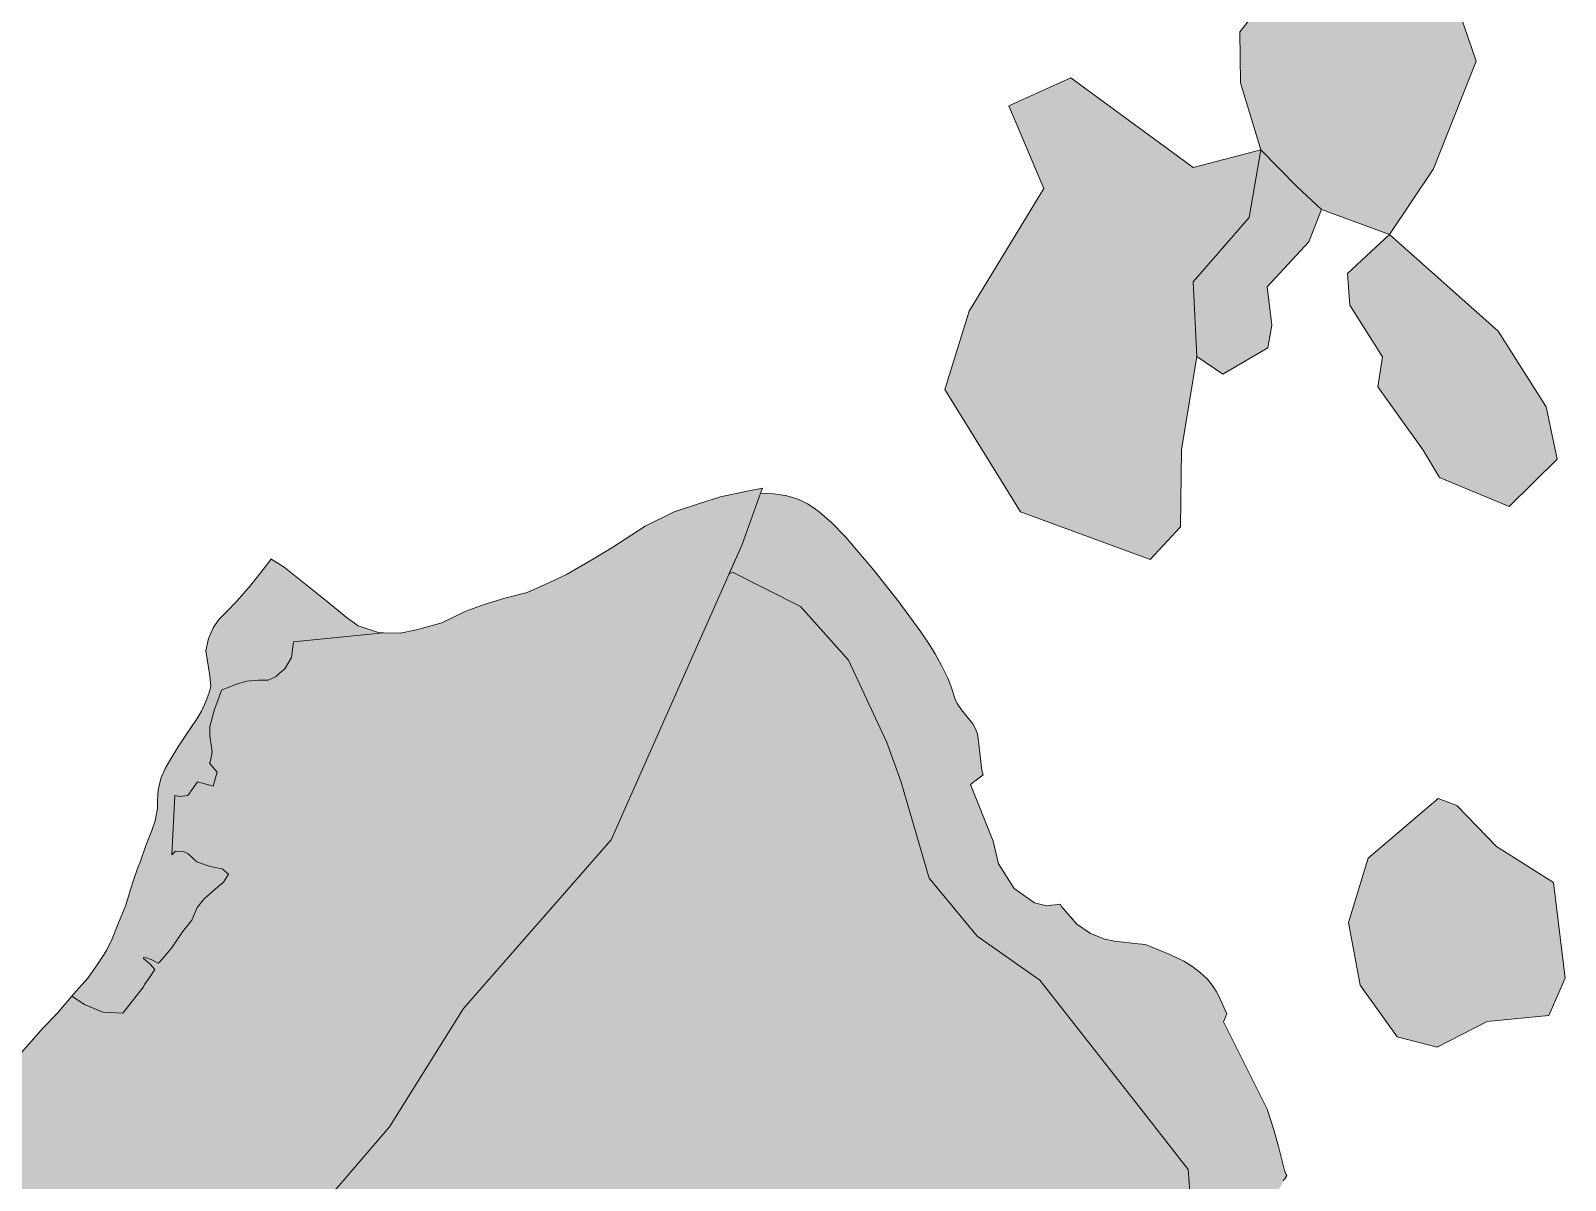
# Model space of a CAD drawing. Header units: metres. Extents: x 541853 to 549675, y 1832829 to 1845715.
# Drawn here: x 546346 to 547413, y 1841881 to 1842679 of the extents above; entities that cross this region are included whole.
import ezdxf

# ---------------------------------------------------------------- set-up
doc = ezdxf.new("R2010")
doc.units = ezdxf.units.M
doc.header["$MEASUREMENT"] = 0
doc.layers.add('1', color=7, linetype='Continuous', lineweight=0)

msp = doc.modelspace()

# ---------------------------------------------------------------- hatches: boundary and pattern name
at = {"layer": '1', "linetype": 'Continuous', "lineweight": 0}
for color, points in [(43, [(547290.75, 1842537.585), (547243.5, 1842554.79), (547226.49, 1842570.585), (547201.35, 1842596.325), (547187.16, 1842642.93), (547186.77, 1842678.39), (547208.67, 1842706.05), (547233, 1842743.265), (547249.71, 1842792.42), (547264.98, 1842812.46), (547267.86, 1842833.46), (547252.38, 1842857.085), (547271.4, 1842858.615), (547290.36, 1842852.255), (547303.2, 1842846.96), (547303.77, 1842846.72), (547314.78, 1842838.815), (547336.86, 1842827.745), (547342.2, 1842824.565), (547353.87, 1842817.65), (547371.54, 1842807.165), (547388.85, 1842796.11), (547407.81, 1842789.78), (547411.08, 1842789.015), (547384.86, 1842778.425), (547369.74, 1842759.24), (547370.16, 1842729.66), (547346.43, 1842713.04), (547339.95, 1842690.45), (547350.9, 1842658.035), (547321.32, 1842583.05)]), (43, [(547124.37, 1842311.835), (547034.4, 1842344.865), (546981.69, 1842429.96), (546998.73, 1842484.275), (547050.6, 1842569.37), (547026.27, 1842626.925), (547069.23, 1842646.38), (547154.34, 1842583.965), (547201.35, 1842596.325), (547193.25, 1842549.315), (547154.34, 1842504.735), (547156.77, 1842452.865), (547146.24, 1842388.02), (547145.43, 1842334.53)]), (43, [(547175.01, 1842440.505), (547156.77, 1842452.865), (547154.34, 1842504.735), (547193.25, 1842549.315), (547201.35, 1842596.325), (547226.49, 1842570.585), (547243.5, 1842554.79), (547234.59, 1842532.5), (547205.82, 1842501.285), (547209.06, 1842474.54), (547206.21, 1842458.745)]), (43, [(547373.79, 1842348.6), (547325.58, 1842368.64), (547314.15, 1842387.735), (547282.65, 1842431.64), (547285.98, 1842452.64), (547263.09, 1842488.43), (547261.65, 1842510.375), (547290.75, 1842537.585), (547366.17, 1842470.295), (547399.56, 1842417.795), (547407.21, 1842381.525)]), (107, [(546186.93, 1841438.715), (546149.43, 1841442.135), (546089.22, 1841466.015), (546054, 1841475.105), (546009.12, 1841475.675), (545961.39, 1841485.905), (545889.81, 1841531.955), (545827.89, 1841546.175), (545808.57, 1841550.72), (545792.07, 1841561.865), (545759.7, 1841613.255), (545743.14, 1841632.515), (545715.93, 1841648.535), (545687.58, 1841663.625), (545679.24, 1841668.05), (545667.87, 1841674.095), (545648.58, 1841686.095), (545625.51, 1841700.48), (545624.4, 1841701.185), (545618.82, 1841704.65), (545613.66, 1841707.86), (545580.42, 1841716.065), (545578.77, 1841716.65), (545527.35, 1841734.875), (545496.93, 1841752.575), (545420.52, 1841785.245), (545419.2, 1841785.8), (545353.35, 1841825.085), (545299.65, 1841854.395), (545283.63, 1841870.505), (545280.45, 1841873.7), (545269.89, 1841884.335), (545261.85, 1841894.145), (545262.27, 1841894.58), (545264.04, 1841898.255), (545264.7, 1841900.595), (545264.22, 1841901.855), (545262.81, 1841903.415), (545262, 1841905.125), (545261.28, 1841907.945), (545261.73, 1841908.875), (545263.23, 1841909.565), (545270.01, 1841910.63), (545271.99, 1841911.395), (545273.22, 1841912.46), (545276.28, 1841915.955), (545277.09, 1841917.095), (545278.08, 1841919.36), (545279.07, 1841920.065), (545279.76, 1841920.17), (545281.38, 1841919.81), (545285.91, 1841916.84), (545290.02, 1841923.905), (545294.43, 1841929.425), (545296.5, 1841933.955), (545298.48, 1841937.075), (545299.59, 1841940.015), (545300.58, 1841944.665), (545301.75, 1841947.965), (545305.59, 1841955.615), (545307.81, 1841958.195), (545309.34, 1841959.38), (545315.43, 1841961.045), (545317.2, 1841962.065), (545319.93, 1841964.495), (545320.92, 1841963.19), (545321.88, 1841962.785), (545327.28, 1841962.365), (545331.72, 1841961.525), (545332.56, 1841960.655), (545334.57, 1841957.13), (545335.98, 1841956.05), (545339.64, 1841953.995), (545341.65, 1841951.985), (545342.49, 1841950.725), (545342.82, 1841949.6), (545342.01, 1841944.29), (545341.74, 1841939.415), (545341.89, 1841935.575), (545342.43, 1841933.79), (545344.44, 1841930.565), (545346.6, 1841928.885), (545347.8, 1841928.465), (545350.32, 1841928.315), (545352.18, 1841928.765), (545352.84, 1841929.32), (545352.84, 1841924.775), (545352.96, 1841923.365), (545353.56, 1841921.055), (545354.34, 1841919.405), (545355.45, 1841917.98), (545358.36, 1841915.925), (545362.65, 1841914.485), (545368.59, 1841913.765), (545388.63, 1841912.85), (545395.8, 1841912.07), (545402.13, 1841910.795), (545411.61, 1841908.11), (545420.1, 1841906.04), (545431.98, 1841903.37), (545436.57, 1841902.605), (545447.31, 1841901.765), (545477.67, 1841900.895), (545482.29, 1841900.385), (545485.11, 1841899.785), (545491.86, 1841897.28), (545497.35, 1841894.25), (545501.52, 1841891.04), (545508.54, 1841884.575), (545511.51, 1841882.43), (545514.93, 1841880.855), (545518.2, 1841879.97), (545520.57, 1841879.655), (545524.86, 1841879.73), (545529.84, 1841880.555), (545542.68, 1841884.215), (545545.89, 1841884.785), (545550.27, 1841884.965), (545554.74, 1841884.5), (545558.07, 1841883.78), (545567.73, 1841880.435), (545574.96, 1841878.32), (545580.3, 1841877.585), (545585.64, 1841877.795), (545589.03, 1841878.53), (545593.38, 1841880), (545603.34, 1841884.005), (545607.84, 1841886.12), (545611.02, 1841888.115), (545613.72, 1841890.215), (545616.54, 1841892.945), (545618.37, 1841895.27), (545618.94, 1841896.65), (545619.03, 1841898.12), (545618.31, 1841902.965), (545646.78, 1841899.92), (545684.85, 1841892.045), (545687.67, 1841891.16), (545704.59, 1841885.865), (545715.06, 1841882.595), (545721.42, 1841881.035), (545761.41, 1841861.715), (545768.43, 1841858.31), (545781.21, 1841853.615), (545795.52, 1841850.51), (545813.04, 1841850.54), (545830.5, 1841853.705), (545840.01, 1841855.055), (545852.73, 1841856.87), (545863.02, 1841861.97), (545865.06, 1841861.625), (545867.37, 1841860.935), (545869.47, 1841860.035), (545872.26, 1841858.085), (545875.47, 1841854.125), (545882.94, 1841842.89), (545885.1, 1841840.445), (545892.06, 1841833.89), (545895.33, 1841831.475), (545898.06, 1841829.915), (545901.45, 1841828.37), (545905.56, 1841826.945), (545910.93, 1841825.535), (545932.17, 1841821.485), (545941.89, 1841819.385), (545947.08, 1841818.71), (545956.35, 1841818.53), (545960.7, 1841818.08), (545970.48, 1841816.19), (545974.68, 1841814.63), (545976.45, 1841813.46), (545978.19, 1841811.795), (545979.42, 1841809.875), (545980.14, 1841807.745), (545980.38, 1841805.495), (545980.2, 1841802.51), (545978.25, 1841794.605), (545978.04, 1841792.175), (545978.55, 1841790.225), (545979.24, 1841789.175), (545981.19, 1841787.705), (545983.5, 1841786.895), (545998.53, 1841784.375), (546001.53, 1841783.205), (546004.11, 1841781.48), (546006.87, 1841778.435), (546012.33, 1841770.575), (546020.07, 1841761.845), (546028.8, 1841750.79), (546045.84, 1841730.99), (546055.14, 1841719.425), (546058.8, 1841715.9), (546061.86, 1841713.71), (546064.89, 1841712.105), (546068.34, 1841711.145), (546072.48, 1841711.175), (546077.49, 1841712.495), (546079.83, 1841713.845), (546082.77, 1841716.83), (546086.07, 1841722.155), (546100.35, 1841749.665), (546106.32, 1841760.555), (546117.03, 1841778.705), (546120.09, 1841783.295), (546120.99, 1841784.075), (546122.1, 1841784.045), (546122.13, 1841782.935), (546125.49, 1841781.27), (546129.24, 1841777.775), (546130.92, 1841776.665), (546131.97, 1841776.395), (546133.23, 1841776.425), (546136.56, 1841778.075), (546137.7, 1841777.94), (546138.48, 1841777.535), (546144.54, 1841772.975), (546144.87, 1841772.375), (546145.17, 1841770.29), (546145.62, 1841769.645), (546146.7, 1841769.12), (546150.54, 1841768.67), (546158.46, 1841768.595), (546159.66, 1841768.49), (546161.55, 1841767.875), (546165.06, 1841765.325), (546169.53, 1841760.015), (546171.33, 1841759.205), (546172.89, 1841759.325), (546174.75, 1841760.135), (546176.79, 1841761.425), (546179.13, 1841763.375), (546180.57, 1841764.995), (546182.22, 1841767.815), (546183.39, 1841770.905), (546183.57, 1841772.195), (546183.42, 1841772.735), (546183.27, 1841774.07), (546187.95, 1841773.965), (546190.62, 1841774.97), (546194.13, 1841777.355), (546197.67, 1841780.355), (546201.6, 1841783.865), (546204.24, 1841786.895), (546205.8, 1841789.58), (546206.61, 1841792.31), (546206.22, 1841799.165), (546204.75, 1841808.885), (546205.08, 1841812.695), (546206.31, 1841816.385), (546208.14, 1841819.265), (546210.75, 1841822.76), (546213.81, 1841826.12), (546220.5, 1841832.525), (546225.12, 1841838.435), (546226.83, 1841841.525), (546230.01, 1841848.485), (546233.04, 1841856.135), (546234, 1841858.115), (546236.19, 1841861.475), (546239.88, 1841865.255), (546242.55, 1841867.1), (546247.65, 1841869.965), (546248.91, 1841870.865), (546249.21, 1841871.45), (546257.52, 1841872.815), (546258.27, 1841872.5), (546258.33, 1841871.6), (546258.12, 1841871.075), (546255.66, 1841868.675), (546254.97, 1841867.565), (546254.88, 1841866.935), (546255.18, 1841865.735), (546257.58, 1841862.93), (546261.57, 1841859.315), (546262.86, 1841856.525), (546266.79, 1841853.525), (546267.36, 1841853.3), (546266.37, 1841857.905), (546265.8, 1841862.63), (546265.71, 1841867.865), (546266.25, 1841872.53), (546271.47, 1841893.785), (546273.51, 1841897.82), (546275.31, 1841900.04), (546278.94, 1841903.805), (546281.1, 1841905.545), (546285.33, 1841907.615), (546288.12, 1841908.395), (546290.22, 1841908.305), (546291.57, 1841907.9), (546293.52, 1841906.925), (546298.11, 1841903.97), (546299.82, 1841903.31), (546303.75, 1841902.485), (546306.57, 1841902.365), (546309.18, 1841902.785), (546311.79, 1841903.7), (546312.75, 1841904.345), (546313.68, 1841904.195), (546314.85, 1841904.72), (546315.42, 1841905.575), (546315.57, 1841906.745), (546315.3, 1841908.005), (546314.55, 1841909.205), (546313.53, 1841910.105), (546309.24, 1841912.355), (546307.5, 1841913.735), (546307.35, 1841914.965), (546308.07, 1841916.135), (546309.9, 1841917.29), (546315.3, 1841917.875), (546319.89, 1841919.615), (546323.88, 1841920.365), (546325.35, 1841920.14), (546327.18, 1841918.22), (546328.62, 1841917.455), (546330.36, 1841917.335), (546332.82, 1841917.755), (546333.81, 1841918.28), (546334.65, 1841919.78), (546335.82, 1841925.525), (546337.71, 1841931.585), (546332.79, 1841934.165), (546325.23, 1841938.635), (546322.17, 1841940.105), (546316.95, 1841941.74), (546310.59, 1841942.61), (546309.36, 1841942.685), (546310.44, 1841944.455), (546313.95, 1841952.195), (546321.27, 1841954.475), (546328.2, 1841958.435), (546334.92, 1841963.655), (546346.98, 1841977.305), (546354.87, 1841986.305), (546364.59, 1841996.295), (546375.03, 1842008.415), (546383.94, 1842002.745), (546396.54, 1841997.375), (546410.52, 1841996.625), (546424.83, 1842014.865), (546425.64, 1842016.515), (546428.55, 1842020.7), (546432.63, 1842027.075), (546429.15, 1842030.825), (546424.95, 1842034.53), (546425.19, 1842035.565), (546426.33, 1842035.385), (546430.11, 1842034.005), (546435.15, 1842031.305), (546436.23, 1842032.34), (546444.24, 1842041.7), (546451.86, 1842053.19), (546458.52, 1842061.245), (546462.09, 1842070.125), (546466.92, 1842076.005), (546474.66, 1842082.71), (546480.57, 1842087.675), (546483.9, 1842093.165), (546479.61, 1842096.96), (546474.6, 1842097.845), (546470.55, 1842098.715), (546461.82, 1842101.7), (546455.94, 1842107.235), (546452.67, 1842108.84), (546447.15, 1842109.26), (546444.63, 1842106.74), (546446.67, 1842147.795), (546450.06, 1842147.135), (546455.61, 1842147.825), (546462.42, 1842157.26), (546473.22, 1842154.365), (546476.01, 1842164.055), (546470.79, 1842170.34), (546471.48, 1842172.005), (546472.53, 1842178.065), (546470.94, 1842189.36), (546470.91, 1842195.765), (546474.3, 1842207.825), (546476.34, 1842213.135), (546479.13, 1842221.055), (546488.85, 1842224.955), (546496.38, 1842227.175), (546504.51, 1842228.045), (546511.47, 1842227.925), (546516.99, 1842230.565), (546519.06, 1842232.68), (546523.17, 1842235.83), (546527.79, 1842243.675), (546529.17, 1842254.64), (546591.54, 1842260.94), (546603.18, 1842260.565), (546614.55, 1842262.995), (546632.19, 1842267.825), (546648.87, 1842275.805), (546661.68, 1842280.41), (546675.96, 1842284.835), (546691.44, 1842288.81), (546706.5, 1842295.455), (546719.34, 1842301.65), (546734.82, 1842310.725), (546750.96, 1842320.25), (546773.4, 1842334.965), (546793.53, 1842344.85), (546811.14, 1842350.775), (546825.87, 1842355.275), (546844.32, 1842359.235), (546855.09, 1842361.395), (546853.74, 1842357.735), (546840.81, 1842322.305), (546749.94, 1842116.985), (546647.28, 1842000), (546595.86, 1841917.59), (546503.19, 1841809.785), (546457.32, 1841736.675), (546409.65, 1841661.795), (546397.59, 1841639.13), (546393.96, 1841626.95), (546383.97, 1841593.635), (546374.88, 1841568.615), (546353.28, 1841540.19), (546328.26, 1841514.045), (546306.69, 1841491.29), (546297.33, 1841479.305), (546268.23, 1841441.985), (546263.07, 1841443.26), (546246.54, 1841442.27), (546237.48, 1841441.73), (546206.7, 1841439.9)]), (107, [(547195.17, 1841804.895), (547186.5, 1841806.455), (547157.4, 1841818.545), (547156.201, 1841816.252), (547155.9, 1841820.435), (547150.92, 1841887.995), (547121.07, 1841926.05), (547047.69, 1842019.545), (547004.25, 1842050.025), (546970.95, 1842090.495), (546951.24, 1842157.755), (546941.34, 1842184.665), (546914.85, 1842241.89), (546881.52, 1842279.015), (546834.66, 1842302.79), (546831.9, 1842302.115), (546840.81, 1842322.305), (546853.74, 1842357.735), (546857.85, 1842357.57), (546862.74, 1842357.375), (546871.02, 1842356.13), (546878.34, 1842354.105), (546882.12, 1842352.545), (546886.38, 1842350.325), (546891, 1842347.355), (546894.33, 1842344.895), (546903.18, 1842337.245), (546912.63, 1842327.51), (546932.28, 1842304.38), (546949.77, 1842282.315), (546965.01, 1842261.645), (546970.86, 1842252.975), (546975.06, 1842246.165), (546979.5, 1842238.2), (546983.7, 1842229.425), (546985.89, 1842223.995), (546988.92, 1842214.785), (546990.21, 1842211.785), (546993.21, 1842207.375), (547001.13, 1842197.61), (547003.32, 1842193.77), (547004.37, 1842190.56), (547004.94, 1842187.545), (547006.65, 1842171.48), (547007.55, 1842165.465), (547008.27, 1842162.105), (546999.6, 1842155.415), (547015.29, 1842116.145), (547019.01, 1842100.32), (547029.96, 1842083.175), (547043.94, 1842073.275), (547052.43, 1842071.25), (547061.88, 1842072.315), (547062.81, 1842070.725), (547073.4, 1842058.5), (547082.85, 1842052.035), (547092.99, 1842048.12), (547099.68, 1842046.635), (547116.15, 1842044.745), (547121.16, 1842044.25), (547131.45, 1842040.29), (547138.02, 1842037.455), (547147.74, 1842032.67), (547154.1, 1842028.815), (547159.23, 1842024.945), (547164.21, 1842020.28), (547168.26, 1842015.18), (547170.27, 1842011.955), (547172.49, 1842007.575), (547177.74, 1841996.235), (547175.43, 1841990.625), (547205.61, 1841929.89), (547205.64, 1841929.86), (547205.88, 1841929.2), (547210.35, 1841915.52), (547213.62, 1841904.15), (547217.85, 1841887.47), (547218.66, 1841884.965), (547219.35, 1841883.93), (547219.2, 1841883.345), (547217.85, 1841881.02), (547216.68, 1841880.315), (547217.01, 1841879.58), (547215.33, 1841876.655), (547206.93, 1841863.68), (547203.51, 1841859.105), (547198.74, 1841854.08), (547197.75, 1841852.52), (547197.39, 1841851.29), (547197.39, 1841850.03), (547198.2, 1841847.99), (547200.21, 1841845.875), (547201.53, 1841845.095), (547207.17, 1841842.905), (547212.24, 1841840.49), (547213.53, 1841839.335), (547214.07, 1841837.685), (547213.92, 1841835.33), (547213.86, 1841835.165), (547199.13, 1841811.33)]), (107, [(547042.71, 1841542.905), (547014.57, 1841552.685), (546970.32, 1841568.09), (546944.25, 1841577.165), (546759.6, 1841571.6), (546559.5, 1841582.67), (546551.25, 1841585.7), (546481.68, 1841636.085), (546409.65, 1841661.795), (546457.32, 1841736.675), (546503.19, 1841809.785), (546595.86, 1841917.59), (546647.28, 1842000), (546749.94, 1842116.985), (546840.81, 1842322.305), (546831.9, 1842302.115), (546834.66, 1842302.79), (546881.52, 1842279.015), (546914.85, 1842241.89), (546941.34, 1842184.665), (546951.24, 1842157.755), (546970.95, 1842090.495), (547004.25, 1842050.025), (547047.69, 1842019.545), (547121.07, 1841926.05), (547150.92, 1841887.995), (547155.9, 1841820.435), (547155.06, 1841821.035), (547151.43, 1841822.685), (547147.77, 1841823.495), (547141.11, 1841824.02), (547139.43, 1841824.62), (547137.36, 1841826.015), (547136.22, 1841825.88), (547135.65, 1841825.535), (547132.89, 1841821.92), (547131.06, 1841817.555), (547126.56, 1841809.995), (547121.28, 1841799.375), (547118.25, 1841791.215), (547114.17, 1841785.56), (547107.78, 1841778.105), (547104.15, 1841774.415), (547101.18, 1841772.555), (547094.46, 1841769.81), (547088.97, 1841766.885), (547087.56, 1841765.715), (547086.45, 1841764.2), (547086.24, 1841763.285), (547086.6, 1841762.52), (547076.55, 1841758.785), (547072.53, 1841758.11), (547067.64, 1841758.005), (547065.45, 1841757.615), (547062.93, 1841756.145), (547061.22, 1841753.94), (547060.2, 1841751.33), (547059.51, 1841748.735), (547057.26, 1841735.985), (547057.26, 1841733.885), (547058.07, 1841729.715), (547057.86, 1841726.625), (547059.21, 1841722.98), (547059.3, 1841721.825), (547056.87, 1841710.17), (547056.78, 1841709.42), (547057.08, 1841709.195), (547056.87, 1841708.7), (547056.3, 1841708.265), (547050.84, 1841706.03), (547048.92, 1841705.475), (547047.21, 1841705.475), (547042.89, 1841705.865), (547039.74, 1841706.525), (547035.81, 1841708.715), (547032.9, 1841709.81), (547030.26, 1841711.19), (547029.06, 1841711.295), (547027.32, 1841710.485), (547024.59, 1841708.325), (547021.47, 1841706.915), (547018.38, 1841704.575), (547016.67, 1841702.25), (547016.22, 1841700.825), (547016.25, 1841700.12), (547014.93, 1841700.135), (547007.43, 1841702.865), (547003.44, 1841703.795), (546998.43, 1841703.945), (546995.34, 1841703.39), (546991.74, 1841702.025), (546987.18, 1841699.385), (546969.3, 1841686.845), (546961.71, 1841681.265), (546955.95, 1841677.455), (546948.78, 1841673.465), (546941.94, 1841670.54), (546935.43, 1841668.605), (546926.52, 1841667.225), (546919.68, 1841666.82), (546905.19, 1841667.495), (546900.54, 1841667.375), (546895.56, 1841666.565), (546890.55, 1841664.69), (546887.16, 1841662.77), (546883.68, 1841659.635), (546873.6, 1841645.625), (546870.99, 1841641.605), (546868.05, 1841636.205), (546866.28, 1841631.795), (546865.65, 1841629.02), (546865.98, 1841626.635), (546867.42, 1841624.865), (546868.89, 1841624.145), (546870.3, 1841623.785), (546875.25, 1841623.32), (546883.26, 1841623.455), (546917.52, 1841626.365), (546917.58, 1841626.785), (546918.54, 1841627.025), (546922.71, 1841626.785), (546928.74, 1841625.42), (546933.36, 1841623.935), (546936.9, 1841622.525), (546943.53, 1841619.285), (546946.5, 1841617.515), (546952.29, 1841613.465), (546957.84, 1841608.875), (546961.74, 1841605.185), (546966.42, 1841600.1), (546969.99, 1841595.615), (546972.09, 1841592.465), (546974.37, 1841588.175), (546975.39, 1841585.22), (546975.39, 1841585.115), (546975.72, 1841583.78), (546976.47, 1841580.855), (546982.14, 1841572.98), (546985.5, 1841570.415), (546989.25, 1841569.515), (546994.05, 1841569.86), (546999.66, 1841568.945), (547009.41, 1841564.685), (547014.06, 1841563.965), (547019.76, 1841563.005), (547027.11, 1841567.88), (547038.72, 1841572.335), (547044.99, 1841574.435), (547055.13, 1841573.535), (547058.37, 1841573.94), (547062.27, 1841572.965), (547066.65, 1841572.965), (547072.2, 1841575.5), (547077.63, 1841576.295), (547079.91, 1841577.795), (547084.23, 1841576.13), (547093.89, 1841574.165), (547097.31, 1841576.955), (547098.06, 1841579.25), (547108.59, 1841581.905), (547112.04, 1841583.555), (547112.91, 1841583.585), (547106.97, 1841567.49), (547104.72, 1841567.535), (547099.62, 1841565.81), (547094.13, 1841560.65), (547079.43, 1841557.38), (547071, 1841555.07), (547066.32, 1841552.355), (547066.11, 1841555.235), (547055.79, 1841551.59), (547049.79, 1841548.395)]), (53, [(546410.52, 1841996.625), (546396.54, 1841997.375), (546383.94, 1842002.745), (546375.03, 1842008.415), (546378.03, 1842011.91), (546386.25, 1842020.955), (546393.12, 1842030.945), (546399.18, 1842040.155), (546403.17, 1842048.285), (546407.52, 1842059.355), (546412.5, 1842071.595), (546415.8, 1842082.545), (546417.96, 1842089.085), (546421.02, 1842097.785), (546422.64, 1842101.55), (546426.39, 1842113.055), (546430.71, 1842123.525), (546432.9, 1842130.335), (546434.49, 1842138.855), (546434.52, 1842144.48), (546435.12, 1842151.62), (546436.83, 1842159.555), (546439.95, 1842166.575), (546443.13, 1842172.125), (546449.13, 1842182.19), (546455.73, 1842191.895), (546461.7, 1842200.595), (546465.12, 1842206.445), (546468.27, 1842213.105), (546470.52, 1842219.405), (546471.66, 1842223.545), (546471.03, 1842231), (546468.09, 1842248.28), (546469.98, 1842256.845), (546473.37, 1842264.39), (546477.24, 1842270.03), (546482.46, 1842275.505), (546489.63, 1842282.795), (546499.17, 1842293.7), (546508.11, 1842304.785), (546513.24, 1842311.85), (546513.45, 1842312.195), (546522.66, 1842306.54), (546537.66, 1842294.435), (546552.42, 1842282.585), (546565.71, 1842271.695), (546574.14, 1842265.65), (546588.18, 1842261.045), (546591.54, 1842260.94), (546529.17, 1842254.64), (546527.79, 1842243.675), (546523.17, 1842235.83), (546519.06, 1842232.68), (546516.99, 1842230.565), (546511.47, 1842227.925), (546504.51, 1842228.045), (546496.38, 1842227.175), (546488.85, 1842224.955), (546479.13, 1842221.055), (546476.34, 1842213.135), (546474.3, 1842207.825), (546470.91, 1842195.765), (546470.94, 1842189.36), (546472.53, 1842178.065), (546471.48, 1842172.005), (546470.79, 1842170.34), (546476.01, 1842164.055), (546473.22, 1842154.365), (546462.42, 1842157.26), (546455.61, 1842147.825), (546450.06, 1842147.135), (546446.67, 1842147.795), (546444.63, 1842106.74), (546447.15, 1842109.26), (546452.67, 1842108.84), (546455.94, 1842107.235), (546461.82, 1842101.7), (546470.55, 1842098.715), (546474.6, 1842097.845), (546479.61, 1842096.96), (546483.9, 1842093.165), (546480.57, 1842087.675), (546474.66, 1842082.71), (546466.92, 1842076.005), (546462.09, 1842070.125), (546458.52, 1842061.245), (546451.86, 1842053.19), (546444.24, 1842041.7), (546436.23, 1842032.34), (546435.15, 1842031.305), (546430.11, 1842034.005), (546426.33, 1842035.385), (546425.19, 1842035.565), (546424.95, 1842034.53), (546429.15, 1842030.825), (546432.63, 1842027.075), (546428.55, 1842020.7), (546425.64, 1842016.515), (546424.83, 1842014.865)]), (43, [(547323.75, 1841973.03), (547296.18, 1841980.32), (547270.26, 1842015.99), (547262.16, 1842059.745), (547275.93, 1842104.325), (547324.56, 1842145.665), (547337.52, 1842140.805), (547365.09, 1842112.44), (547404.81, 1842087.315), (547412.91, 1842020.85), (547401.57, 1841994.915), (547358.61, 1841990.85)])]:
    msp.add_hatch(color=color, dxfattribs=at).paths.add_polyline_path(points)

# ---------------------------------------------------------------- linework, layer by layer
at = {"layer": '1', "color": 7, "linetype": 'Continuous', "lineweight": 0, "flags": 128}
for points in [[(547339.95, 1842690.45), (547350.9, 1842658.035), (547321.32, 1842583.05), (547290.75, 1842537.585), (547243.5, 1842554.79), (547226.49, 1842570.585), (547201.35, 1842596.325), (547187.16, 1842642.93), (547186.77, 1842678.39), (547208.67, 1842706.05)], [(546334.92, 1841963.655), (546346.98, 1841977.305), (546354.87, 1841986.305), (546364.59, 1841996.295), (546375.03, 1842008.415), (546383.94, 1842002.745), (546396.54, 1841997.375), (546410.52, 1841996.625), (546424.83, 1842014.865), (546425.64, 1842016.515), (546428.55, 1842020.7), (546432.63, 1842027.075), (546429.15, 1842030.825), (546424.95, 1842034.53), (546425.19, 1842035.565), (546426.33, 1842035.385), (546430.11, 1842034.005), (546435.15, 1842031.305), (546436.23, 1842032.34), (546444.24, 1842041.7), (546451.86, 1842053.19), (546458.52, 1842061.245), (546462.09, 1842070.125), (546466.92, 1842076.005), (546474.66, 1842082.71), (546480.57, 1842087.675), (546483.9, 1842093.165), (546479.61, 1842096.96), (546474.6, 1842097.845), (546470.55, 1842098.715), (546461.82, 1842101.7), (546455.94, 1842107.235), (546452.67, 1842108.84), (546447.15, 1842109.26), (546444.63, 1842106.74), (546446.67, 1842147.795), (546450.06, 1842147.135), (546455.61, 1842147.825), (546462.42, 1842157.26), (546473.22, 1842154.365), (546476.01, 1842164.055), (546470.79, 1842170.34), (546471.48, 1842172.005), (546472.53, 1842178.065), (546470.94, 1842189.36), (546470.91, 1842195.765), (546474.3, 1842207.825), (546476.34, 1842213.135), (546479.13, 1842221.055), (546488.85, 1842224.955), (546496.38, 1842227.175), (546504.51, 1842228.045), (546511.47, 1842227.925), (546516.99, 1842230.565), (546519.06, 1842232.68), (546523.17, 1842235.83), (546527.79, 1842243.675), (546529.17, 1842254.64), (546591.54, 1842260.94), (546603.18, 1842260.565), (546614.55, 1842262.995), (546632.19, 1842267.825), (546648.87, 1842275.805), (546661.68, 1842280.41), (546675.96, 1842284.835), (546691.44, 1842288.81), (546706.5, 1842295.455), (546719.34, 1842301.65), (546734.82, 1842310.725), (546750.96, 1842320.25), (546773.4, 1842334.965), (546793.53, 1842344.85), (546811.14, 1842350.775), (546825.87, 1842355.275), (546844.32, 1842359.235), (546855.09, 1842361.395), (546853.74, 1842357.735), (546840.81, 1842322.305), (546749.94, 1842116.985), (546647.28, 1842000), (546595.86, 1841917.59), (546503.19, 1841809.785)], [(547155.9, 1841820.435), (547150.92, 1841887.995), (547121.07, 1841926.05), (547047.69, 1842019.545), (547004.25, 1842050.025), (546970.95, 1842090.495), (546951.24, 1842157.755), (546941.34, 1842184.665), (546914.85, 1842241.89), (546881.52, 1842279.015), (546834.66, 1842302.79), (546831.9, 1842302.115), (546840.81, 1842322.305), (546840.81, 1842322.305), (546853.74, 1842357.735), (546857.85, 1842357.57), (546862.74, 1842357.375), (546871.02, 1842356.13), (546878.34, 1842354.105), (546882.12, 1842352.545), (546886.38, 1842350.325), (546891, 1842347.355), (546894.33, 1842344.895), (546903.18, 1842337.245), (546912.63, 1842327.51), (546932.28, 1842304.38), (546949.77, 1842282.315), (546965.01, 1842261.645), (546970.86, 1842252.975), (546975.06, 1842246.165), (546979.5, 1842238.2), (546983.7, 1842229.425), (546985.89, 1842223.995), (546988.92, 1842214.785), (546990.21, 1842211.785), (546993.21, 1842207.375), (547001.13, 1842197.61), (547003.32, 1842193.77), (547004.37, 1842190.56), (547004.94, 1842187.545), (547006.65, 1842171.48), (547007.55, 1842165.465), (547008.27, 1842162.105), (546999.6, 1842155.415), (547015.29, 1842116.145), (547019.01, 1842100.32), (547029.96, 1842083.175), (547043.94, 1842073.275), (547052.43, 1842071.25), (547061.88, 1842072.315), (547062.81, 1842070.725), (547073.4, 1842058.5), (547082.85, 1842052.035), (547092.99, 1842048.12), (547099.68, 1842046.635), (547116.15, 1842044.745), (547121.16, 1842044.25), (547131.45, 1842040.29), (547138.02, 1842037.455), (547147.74, 1842032.67), (547154.1, 1842028.815), (547159.23, 1842024.945), (547164.21, 1842020.28), (547168.26, 1842015.18), (547170.27, 1842011.955), (547172.49, 1842007.575), (547177.74, 1841996.235), (547175.43, 1841990.625), (547205.61, 1841929.89), (547205.64, 1841929.86), (547205.88, 1841929.2), (547210.35, 1841915.52), (547213.62, 1841904.15), (547217.85, 1841887.47), (547218.66, 1841884.965), (547219.35, 1841883.93), (547219.2, 1841883.345), (547217.85, 1841881.02), (547216.68, 1841880.315)], [(546503.19, 1841809.785), (546595.86, 1841917.59), (546647.28, 1842000), (546749.94, 1842116.985), (546840.81, 1842322.305), (546831.9, 1842302.115), (546834.66, 1842302.79), (546881.52, 1842279.015), (546914.85, 1842241.89), (546941.34, 1842184.665), (546951.24, 1842157.755), (546970.95, 1842090.495), (547004.25, 1842050.025), (547047.69, 1842019.545), (547121.07, 1841926.05), (547150.92, 1841887.995), (547155.9, 1841820.435)]]:
    msp.add_lwpolyline(points, dxfattribs=at)
for points in [[(547154.34, 1842583.965), (547201.35, 1842596.325), (547193.25, 1842549.315), (547154.34, 1842504.735), (547156.77, 1842452.865), (547146.24, 1842388.02), (547145.43, 1842334.53), (547124.37, 1842311.835), (547034.4, 1842344.865), (546981.69, 1842429.96), (546998.73, 1842484.275), (547050.6, 1842569.37), (547026.27, 1842626.925), (547069.23, 1842646.38), (547154.34, 1842583.965)], [(547201.35, 1842596.325), (547226.49, 1842570.585), (547243.5, 1842554.79), (547234.59, 1842532.5), (547205.82, 1842501.285), (547209.06, 1842474.54), (547206.21, 1842458.745), (547175.01, 1842440.505), (547156.77, 1842452.865), (547154.34, 1842504.735), (547193.25, 1842549.315), (547201.35, 1842596.325)], [(547290.75, 1842537.585), (547366.17, 1842470.295), (547399.56, 1842417.795), (547407.21, 1842381.525), (547373.79, 1842348.6), (547325.58, 1842368.64), (547314.15, 1842387.735), (547282.65, 1842431.64), (547285.98, 1842452.64), (547263.09, 1842488.43), (547261.65, 1842510.375), (547290.75, 1842537.585)], [(546513.45, 1842312.195), (546522.66, 1842306.54), (546537.66, 1842294.435), (546552.42, 1842282.585), (546565.71, 1842271.695), (546574.14, 1842265.65), (546588.18, 1842261.045), (546591.54, 1842260.94), (546529.17, 1842254.64), (546527.79, 1842243.675), (546523.17, 1842235.83), (546519.06, 1842232.68), (546516.99, 1842230.565), (546511.47, 1842227.925), (546504.51, 1842228.045), (546496.38, 1842227.175), (546488.85, 1842224.955), (546479.13, 1842221.055), (546476.34, 1842213.135), (546474.3, 1842207.825), (546470.91, 1842195.765), (546470.94, 1842189.36), (546472.53, 1842178.065), (546471.48, 1842172.005), (546470.79, 1842170.34), (546476.01, 1842164.055), (546473.22, 1842154.365), (546462.42, 1842157.26), (546455.61, 1842147.825), (546450.06, 1842147.135), (546446.67, 1842147.795), (546444.63, 1842106.74), (546447.15, 1842109.26), (546452.67, 1842108.84), (546455.94, 1842107.235), (546461.82, 1842101.7), (546470.55, 1842098.715), (546474.6, 1842097.845), (546479.61, 1842096.96), (546483.9, 1842093.165), (546480.57, 1842087.675), (546474.66, 1842082.71), (546466.92, 1842076.005), (546462.09, 1842070.125), (546458.52, 1842061.245), (546451.86, 1842053.19), (546444.24, 1842041.7), (546436.23, 1842032.34), (546435.15, 1842031.305), (546430.11, 1842034.005), (546426.33, 1842035.385), (546425.19, 1842035.565), (546424.95, 1842034.53), (546429.15, 1842030.825), (546432.63, 1842027.075), (546428.55, 1842020.7), (546425.64, 1842016.515), (546424.83, 1842014.865), (546410.52, 1841996.625), (546396.54, 1841997.375), (546383.94, 1842002.745), (546375.03, 1842008.415), (546378.03, 1842011.91), (546386.25, 1842020.955), (546393.12, 1842030.945), (546399.18, 1842040.155), (546403.17, 1842048.285), (546407.52, 1842059.355), (546412.5, 1842071.595), (546415.8, 1842082.545), (546417.96, 1842089.085), (546421.02, 1842097.785), (546422.64, 1842101.55), (546426.39, 1842113.055), (546430.71, 1842123.525), (546432.9, 1842130.335), (546434.49, 1842138.855), (546434.52, 1842144.48), (546435.12, 1842151.62), (546436.83, 1842159.555), (546439.95, 1842166.575), (546443.13, 1842172.125), (546449.13, 1842182.19), (546455.73, 1842191.895), (546461.7, 1842200.595), (546465.12, 1842206.445), (546468.27, 1842213.105), (546470.52, 1842219.405), (546471.66, 1842223.545), (546471.03, 1842231), (546468.09, 1842248.28), (546469.98, 1842256.845), (546473.37, 1842264.39), (546477.24, 1842270.03), (546482.46, 1842275.505), (546489.63, 1842282.795), (546499.17, 1842293.7), (546508.11, 1842304.785), (546513.24, 1842311.85), (546513.45, 1842312.195)], [(547324.56, 1842145.665), (547337.52, 1842140.805), (547365.09, 1842112.44), (547404.81, 1842087.315), (547412.91, 1842020.85), (547401.57, 1841994.915), (547358.61, 1841990.85), (547323.75, 1841973.03), (547296.18, 1841980.32), (547270.26, 1842015.99), (547262.16, 1842059.745), (547275.93, 1842104.325), (547324.56, 1842145.665)]]:
    msp.add_lwpolyline(points, close=True, dxfattribs=at)

doc.saveas('drawing.dxf')
